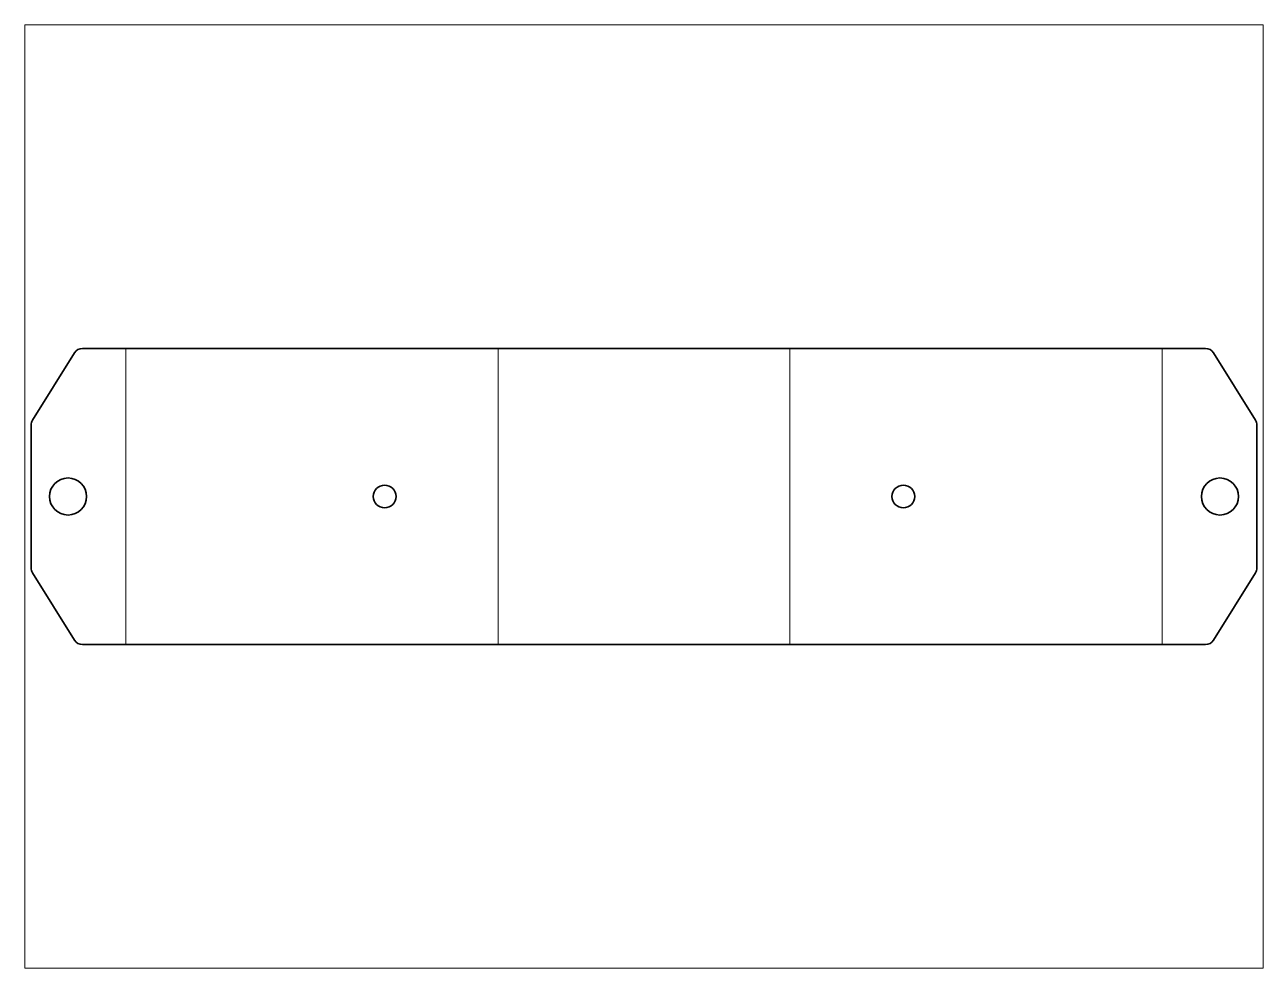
# Paper-space layout 'Layout1' of a CAD drawing. Header units: inches. Extents: x 1.05 to 9.45, y 0.8 to 7.2.
# The model-space entities are those that its viewports show. They can reach past a viewport. Long polylines and large blocks are cut down to what shows.
import ezdxf

# ---------------------------------------------------------------- set-up
doc = ezdxf.new("R2010")
doc.units = ezdxf.units.IN
doc.header["$MEASUREMENT"] = 0
doc.linetypes.add('Chain', pattern=[13.68, 9.12, -1.14, 2.28, -1.14])
doc.layers.add('SIMUMAK Bend Centerline (ISO)', color=7, linetype='Chain', lineweight=9)
doc.layers.add('SIMUMAK Visible (ISO)', color=7, linetype='Continuous', lineweight=35)

# ---------------------------------------------------------------- blocks, each defined once
blk = doc.blocks.new('A')
at = {"layer": 'SIMUMAK Bend Centerline (ISO)', "ltscale": 0.263158}
for p, q in [((10.26, 0), (10.26, 32)), ((50.47, 32), (50.47, 0)), ((82, 32), (82, 0)), ((122.21, 32), (122.21, 0))]:
    blk.add_line(p, q, dxfattribs=at)
at = {"layer": 'SIMUMAK Visible (ISO)'}
for p, q in [((4.71, 31.53), (0.15, 24.24)), ((5.55, 32), (126.91, 32)), ((132.32, 24.24), (127.76, 31.53)), ((0, 23.71), (0, 8.29)), ((132.47, 8.29), (132.47, 23.71)), ((0.15, 7.76), (4.71, 0.47)), ((127.76, 0.47), (132.32, 7.76)), ((126.91, 0), (5.55, 0))]:
    blk.add_line(p, q, dxfattribs=at)
for centre, radius in [((4, 16), 2), ((128.47, 16), 2), ((38.21, 16), 1.23), ((94.26, 16), 1.23)]:
    blk.add_circle(centre, radius, dxfattribs=at)
at = {"layer": 'SIMUMAK Visible (ISO)', "extrusion": (0, 0, -1)}
for centre, start, end in [((-5.55, 31), 32.0054, 90), ((-126.91, 31), 90, 147.9946), ((-1, 23.71), 0, 32.0054), ((-131.47, 23.71), 147.9946, 180), ((-1, 8.29), 327.9946, 360), ((-131.47, 8.29), 180, 212.0054), ((-5.55, 1), 270, 327.9946), ((-126.91, 1), 212.0054, 270)]:
    blk.add_arc(centre, 1, start, end, dxfattribs=at)

msp = doc.modelspace()

# ---------------------------------------------------------------- block references
msp.add_blockref('A', (0, 0))

psp = doc.layouts.get("Layout1")

# ---------------------------------------------------------------- viewports
at = {"layer": '0'}
psp.add_viewport(center=(5.25, 4), size=(8.4, 6.4), view_center_point=(66.2338, 16), view_height=101.959197, dxfattribs=at)

doc.saveas('drawing.dxf')
